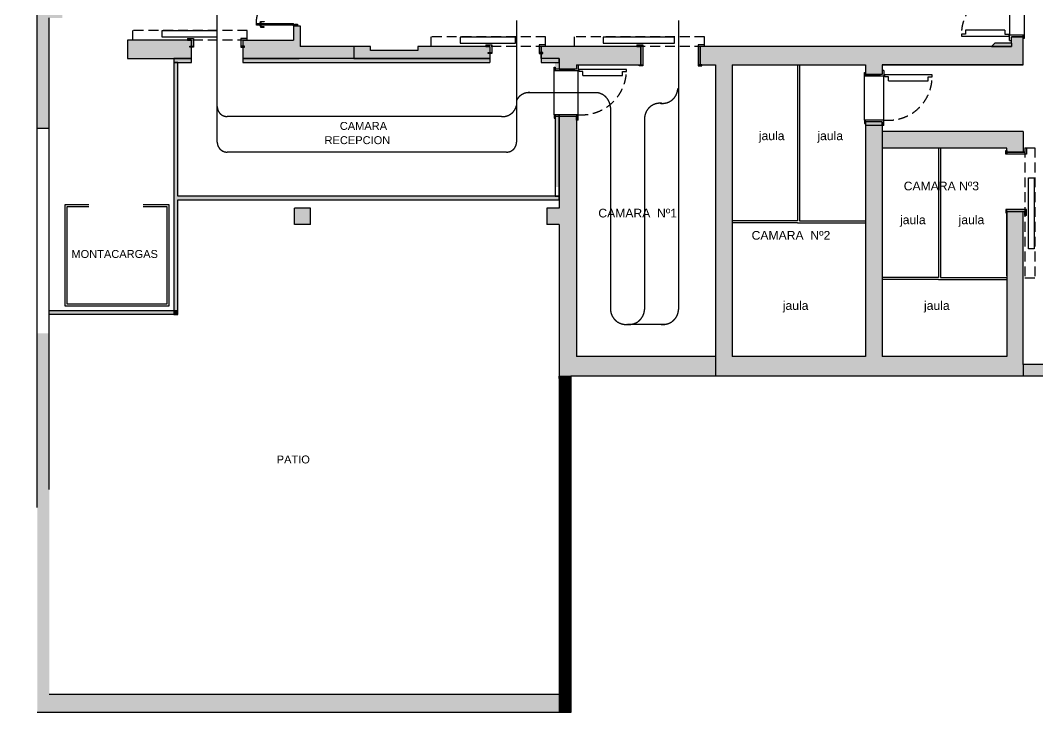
# Model space of a CAD drawing. Header units: millimetres. Extents: x 58411 to 366943, y -302717 to -95300.
# Drawn here: x 180711 to 206438, y -236858 to -218817 of the extents above; entities that cross this region are included whole.
import ezdxf

# ---------------------------------------------------------------- set-up
doc = ezdxf.new("R2010")
doc.units = ezdxf.units.MM
doc.header["$LTSCALE"] = 1000
doc.linetypes.add('CENTER', pattern=[2, 1.25, -0.25, 0.25, -0.25])
doc.linetypes.add('HIDDEN', pattern=[0.375, 0.25, -0.125])
for name, color, linetype in [('A-ABER', 7, 'Continuous'), ('a-Columnas', 12, 'Continuous'), ('A-Mur-Nuevo', 5, 'Continuous'), ('A-murhatch', 34, 'Continuous'), ('A-Muros', 3, 'Continuous'), ('A-MURPAN', 30, 'Continuous'), ('A-panelhatch', 30, 'Continuous'), ('A-RIEL', 252, 'Continuous'), ('TXT-LOC', 2, 'Continuous')]:
    doc.layers.add(name, color=color, linetype=linetype)
doc.styles.add('SB-50', font='swissel.ttf', dxfattribs={"height": 100})

# ---------------------------------------------------------------- blocks, each defined once
blk = doc.blocks.new('congelado 150')
at = {"color": 24, "linetype": 'HIDDEN'}
for p, q in [((250, 2790), (0, 2790)), ((0, -110), (0, 2790)), ((250, -110), (250, 2790)), ((0, -110), (250, -110))]:
    blk.add_line(p, q, dxfattribs=at)
at = {"color": 1}
for p, q in [((-175, 1340), (-150, 1340)), ((-175, 1250), (-175, 1340)), ((-150, 1340), (-150, 1250)), ((-150, 1250), (-175, 1250)), ((-150, 50), (-175, 50)), ((-175, 50), (-175, -40)), ((-150, -40), (-150, 50)), ((-175, -40), (-150, -40))]:
    blk.add_line(p, q, dxfattribs=at)
for p, q in [((0, 1300), (-150, 1300)), ((45, 1400), (0, 1400)), ((0, 1400), (0, 1300)), ((45, 1400), (45, 1250)), ((45, 1250), (-150, 1250)), ((45, 50), (-150, 50)), ((0, 0), (-150, 0)), ((0, -100), (0, 0)), ((45, -100), (45, 50)), ((45, -100), (0, -100))]:
    blk.add_line(p, q)
blk.add_lwpolyline([(235, 650), (235, 2050), (90, 2050), (90, 650)], close=True)
blk = doc.blocks.new('abertura20')
at = {"layer": 'A-ABER'}
for points in [[(60, 940), (20, 940), (20, 0), (60, 0), (60, 810), (60, 810), (60, 860), (60, 860)], [(1980, 940), (1940, 940), (1940, 0), (1980, 0)], [(40, -40), (20, -40), (20, 0), (0, 0), (0, -100), (40, -100)], [(2000, 0), (1980, 0), (1980, -40), (1960, -40), (1960, -100), (2000, -100)]]:
    blk.add_hatch(color=53, dxfattribs=at).paths.add_polyline_path(points)
at = {"layer": 'A-ABER', "color": 24}
for points in [[(10, 840), (-30, 840), (-30, 740), (-20, 740), (-20, 830), (10, 830)], [(70, 840), (110, 840), (110, 740), (100, 740), (100, 830), (70, 830)], [(1930, 840), (1890, 840), (1890, 740), (1900, 740), (1900, 830), (1930, 830)], [(1990, 840), (2030, 840), (2030, 740), (2020, 740), (2020, 830), (1990, 830)]]:
    blk.add_lwpolyline(points, dxfattribs=at)
for points in [[(10, 860), (20, 860), (20, 810), (10, 810)], [(60, 860), (70, 860), (70, 810), (60, 810)], [(1930, 860), (1940, 860), (1940, 810), (1930, 810)], [(1980, 860), (1990, 860), (1990, 810), (1980, 810)]]:
    blk.add_lwpolyline(points, close=True, dxfattribs=at)
at = {"layer": 'A-ABER', "color": 1}
for points in [[(20, 0), (20, 940), (60, 940), (60, 0), (20, 0)], [(1980, 0), (1980, 940), (1940, 940), (1940, 0), (1980, 0)], [(0, 0), (20, 0), (20, -40), (40, -40), (40, -100), (0, -100)], [(2000, 0), (1980, 0), (1980, -40), (1960, -40), (1960, -100), (2000, -100)]]:
    blk.add_lwpolyline(points, dxfattribs=at)
at = {"layer": 'A-ABER', "color": 24, "linetype": 'HIDDEN'}
for centre, start, end in [((60, 0), 0, 90), ((1940, 0), 90, 180)]:
    blk.add_arc(centre, 940, start, end, dxfattribs=at)

msp = doc.modelspace()

# ---------------------------------------------------------------- hatches: boundary and pattern name
at = {"layer": 'a-Columnas'}
h = msp.add_hatch(color=12, dxfattribs=at)
h.dxf.hatch_style = 1
h.paths.add_polyline_path([(205414.3, -219390.366), (205355.802, -219390.366), (205274.737, -219480.366), (205414.3, -219480.366)])
h.paths.add_polyline_path([(205714.3, -219390.366), (205414.3, -219390.366), (205414.3, -219480.366), (205714.3, -219480.366)])
h.paths.add_polyline_path([(205774.737, -219390.366), (205714.3, -219390.366), (205714.3, -219480.366), (205774.737, -219480.366)])
at = {"layer": 'A-murhatch'}
for points in [[(181879.859, -201015.582), (181139.859, -201015.582), (181139.859, -221550.583), (181439.859, -221550.583), (181439.859, -218754.619), (181769.859, -218754.619), (181769.859, -218424.619), (181439.859, -218424.619), (181439.859, -214595.273), (181589.859, -214595.273), (181589.859, -214135.927), (181439.859, -214135.927), (181439.859, -210014.619), (181739.859, -210014.619), (181739.859, -209694.619), (181439.859, -209694.619), (181439.859, -205674.619), (181739.859, -205674.619), (181739.859, -205334.619), (181439.859, -205334.619), (181439.859, -201465.582), (181879.859, -201465.582)], [(186340.425, -219321.02), (186340.425, -219471.02), (186380.425, -219471.02), (186380.425, -219496.02), (186340.425, -219496.02), (186340.425, -219780.366), (189143.606, -219780.366), (189143.606, -219480.366), (187790.991, -219480.366), (187790.991, -218957.96), (187620.991, -218957.96), (187620.991, -219321.02)], [(183419.853, -219321.02), (183419.853, -219780.366), (185040.425, -219780.366), (185040.425, -219496.02), (185000.425, -219496.02), (185000.425, -219471.02), (185040.425, -219471.02), (185040.425, -219321.02)], [(189563.606, -219580.366), (189563.606, -219480.366), (189143.606, -219480.366), (189143.606, -219780.366), (192584.737, -219780.366), (192584.737, -219655.366), (192544.737, -219655.366), (192544.737, -219630.366), (192584.737, -219630.366), (192584.737, -219480.366), (191094.737, -219480.366), (190763.606, -219480.366), (190763.606, -219580.366)], [(194334.737, -219780.366), (193884.737, -219780.366), (193884.737, -219480.366), (194334.737, -219480.366)], [(194334.737, -220048.584), (194774.737, -220048.584), (194774.737, -219939.712), (196404.011, -219939.712), (196404.011, -219480.366), (196304.011, -219480.366), (194714.011, -219480.366), (194334.737, -219480.366), (194334.737, -219780.366)], [(198294.737, -227819.712), (198294.737, -227319.712), (194774.737, -227319.712), (194774.737, -221248.584), (194334.737, -221248.584), (194334.737, -223260.366), (194334.737, -223569.712), (194024.737, -223569.712), (194024.737, -223979.712), (194334.737, -223979.712), (194334.737, -227819.712), (194634.737, -227819.712)], [(188049.859, -223569.712), (187639.859, -223569.712), (187639.859, -223979.712), (188049.859, -223979.712)], [(194334.737, -236320.675), (194334.737, -235870.675), (181439.859, -235870.675), (181439.859, -226735.676), (181139.859, -226735.676), (181139.859, -236320.675)], [(213924.737, -227519.712), (206074.737, -227519.712), (206074.737, -227819.712), (220454.737, -227819.712), (220454.737, -226919.712), (220004.737, -226919.712), (220004.737, -227519.712), (214544.737, -227519.712), (214544.737, -227518.899), (213924.737, -227518.899)]]:
    msp.add_hatch(color=256, dxfattribs=at).paths.add_polyline_path(points)
h = msp.add_hatch(color=256, dxfattribs=at)
h.paths.add_polyline_path([(206074.737, -221629.712), (202504.737, -221629.712), (202504.737, -222049.712), (204474.737, -222049.712), (205654.737, -222049.712), (205654.737, -222149.712), (206074.737, -222149.712)], flags=17)
h.paths.add_polyline_path([(202504.737, -221383.548), (202083.729, -221383.548), (202083.729, -227319.712), (198714.737, -227319.712), (198714.737, -219939.712), (202083.729, -219939.712), (202083.729, -220183.548), (202504.737, -220183.548), (202504.737, -220088.548), (202504.737, -219939.712), (206074.737, -219939.712), (206074.737, -219480.366), (206074.737, -219230.366), (205774.737, -219230.366), (205774.737, -219390.366), (205774.737, -219480.366), (205274.737, -219480.366), (197904.011, -219480.366), (197904.011, -219939.712), (197944.011, -219939.712), (198294.737, -219939.712), (198294.737, -227319.712), (198294.737, -227819.712), (206074.737, -227819.712), (206074.737, -227519.712), (206074.737, -223649.712), (205654.737, -223649.712), (205654.737, -227319.712), (202504.737, -227319.712)])
h = msp.add_hatch(dxfattribs=at)
h.set_pattern_fill('ANSI31', color=256)
h.set_pattern_definition([(45, (-331055.4114, -224193.3375), (-2.24506403, 2.24506403), [])])
h.paths.add_polyline_path([(194634.737, -227819.712), (194334.737, -227819.712), (194334.737, -235870.675), (194334.737, -236320.675), (194634.737, -236320.675)])
at = {"layer": 'A-panelhatch'}
h = msp.add_hatch(color=256, dxfattribs=at)
h.paths.add_polyline_path([(185040.425, -219780.366), (184590.425, -219780.366), (184590.425, -219880.366), (185040.425, -219880.366)])
h.paths.add_polyline_path([(184690.425, -219880.366), (184590.425, -219880.366), (184590.425, -226160.366), (184690.425, -226160.366), (184690.425, -223360.366), (194334.737, -223360.366), (194334.737, -223260.366), (194234.737, -223260.366), (184690.425, -223260.366)])
for points in [[(186340.425, -219880.366), (192584.737, -219880.366), (192584.737, -219780.366), (186340.425, -219780.366)], [(194234.737, -219780.366), (193884.737, -219780.366), (193884.737, -219880.366), (194234.737, -219880.366)], [(181439.859, -226260.366), (184590.425, -226260.366), (184590.425, -226160.366), (181439.859, -226160.366)], [(184590.425, -226260.366), (184690.425, -226260.366), (184690.425, -226160.366), (184590.425, -226160.366)]]:
    msp.add_hatch(color=256, dxfattribs=at).paths.add_polyline_path(points)
h = msp.add_hatch(color=256, dxfattribs=at)
h.paths.add_polyline_path([(194334.737, -221203.584), (194234.737, -221203.584), (194234.737, -223032.812), (194334.737, -223032.812)])
h.paths.add_polyline_path([(194234.737, -220048.584), (194334.737, -220048.584), (194334.737, -219780.366), (194234.737, -219780.366)])

# ---------------------------------------------------------------- linework, layer by layer
at = {"color": 1}
for p, q in [((204509.737, -219165.366), (204509.737, -219215.366)), ((204609.737, -219165.366), (204509.737, -219165.366)), ((204609.737, -219065.366), (204609.737, -219165.366)), ((205609.737, -219065.366), (204609.737, -219065.366)), ((205609.737, -219065.366), (205609.737, -219165.366)), ((205609.737, -219165.366), (205709.737, -219165.366)), ((205709.737, -219165.366), (205709.737, -219215.366)), ((205729.737, -219325.366), (205729.737, -219185.366)), ((205729.737, -219185.366), (206074.737, -219185.366)), ((206074.737, -219275.366), (206074.737, -219185.366)), ((206074.737, -219185.366), (206099.737, -219185.366)), ((206074.737, -219230.366), (206074.737, -219185.366)), ((206099.737, -219185.366), (206099.737, -219275.366)), ((204509.737, -219215.366), (205709.737, -219215.366)), ((205729.737, -219325.366), (205774.737, -219325.366)), ((205774.737, -219325.366), (205774.737, -219230.366)), ((205774.737, -219230.366), (206074.737, -219230.366)), ((206099.737, -219275.366), (206074.737, -219275.366)), ((194819.737, -219953.584), (194774.737, -219953.584)), ((194774.737, -219953.584), (194774.737, -220048.584)), ((194819.737, -219953.584), (194819.737, -220093.584)), ((196364.011, -219939.712), (196454.011, -219939.712)), ((196364.011, -219964.712), (196364.011, -219939.712)), ((196454.011, -219964.712), (196364.011, -219964.712)), ((196454.011, -219939.712), (196454.011, -219964.712)), ((197854.011, -219939.712), (197854.011, -219964.712)), ((197944.011, -219939.712), (197854.011, -219939.712)), ((197854.011, -219964.712), (197944.011, -219964.712)), ((197944.011, -219964.712), (197944.011, -219939.712)), ((194209.737, -220003.584), (194234.737, -220003.584)), ((194209.737, -220093.584), (194209.737, -220003.584)), ((194234.737, -220093.584), (194209.737, -220093.584)), ((194234.737, -220003.584), (194234.737, -220093.584)), ((194234.737, -220048.584), (194234.737, -220093.584)), ((194774.737, -220048.584), (194234.737, -220048.584)), ((194819.737, -220093.584), (194234.737, -220093.584)), ((194839.737, -220113.584), (194839.737, -220063.584)), ((196039.737, -220063.584), (194839.737, -220063.584)), ((194939.737, -220113.584), (194839.737, -220113.584)), ((194939.737, -220213.584), (194939.737, -220113.584)), ((194939.737, -220213.584), (195939.737, -220213.584)), ((195939.737, -220113.584), (196039.737, -220113.584)), ((195939.737, -220213.584), (195939.737, -220113.584)), ((196039.737, -220113.584), (196039.737, -220063.584)), ((202058.729, -220138.548), (202083.729, -220138.548)), ((202058.729, -220228.548), (202058.729, -220138.548)), ((202083.729, -220138.548), (202083.729, -220228.548)), ((202083.729, -220183.548), (202083.729, -220228.548)), ((202504.737, -220183.548), (202083.729, -220183.548)), ((202549.737, -220088.548), (202504.737, -220088.548)), ((202504.737, -220088.548), (202504.737, -220183.548)), ((202549.737, -220088.548), (202549.737, -220228.548)), ((202569.737, -220248.548), (202569.737, -220198.548)), ((203769.737, -220198.548), (202569.737, -220198.548)), ((203769.737, -220248.548), (203769.737, -220198.548)), ((202083.729, -220228.548), (202058.729, -220228.548)), ((202549.737, -220228.548), (202083.729, -220228.548)), ((202669.737, -220248.548), (202569.737, -220248.548)), ((202669.737, -220348.548), (202669.737, -220248.548)), ((202669.737, -220348.548), (203669.737, -220348.548)), ((203669.737, -220248.548), (203769.737, -220248.548)), ((203669.737, -220348.548), (203669.737, -220248.548)), ((194209.737, -221203.584), (194209.737, -221293.584)), ((194234.737, -221203.584), (194209.737, -221203.584)), ((194234.737, -221293.584), (194234.737, -221203.584)), ((194234.737, -221248.584), (194234.737, -221203.584)), ((194819.737, -221203.584), (194234.737, -221203.584)), ((194774.737, -221248.584), (194234.737, -221248.584)), ((194774.737, -221248.584), (194334.737, -221248.584)), ((194774.737, -221248.584), (194334.737, -221248.584)), ((194774.737, -221343.584), (194774.737, -221248.584)), ((194819.737, -221343.584), (194819.737, -221203.584)), ((194209.737, -221293.584), (194234.737, -221293.584)), ((194819.737, -221343.584), (194774.737, -221343.584)), ((202058.729, -221338.548), (202058.729, -221428.548)), ((202083.729, -221338.548), (202058.729, -221338.548)), ((202058.729, -221428.548), (202083.729, -221428.548)), ((202083.729, -221428.548), (202083.729, -221338.548)), ((202083.729, -221383.548), (202083.729, -221338.548)), ((202549.737, -221338.548), (202083.729, -221338.548)), ((202504.737, -221383.548), (202083.729, -221383.548)), ((202504.737, -221383.548), (202083.729, -221383.548)), ((202530.21, -221480.249), (202109.202, -221480.249)), ((202504.737, -221478.548), (202504.737, -221383.548)), ((202549.737, -221478.548), (202504.737, -221478.548)), ((202549.737, -221478.548), (202549.737, -221338.548)), ((205629.737, -222199.712), (205629.737, -222109.712)), ((205629.737, -222109.712), (205654.737, -222109.712)), ((205654.737, -222199.712), (205629.737, -222199.712)), ((205654.737, -222109.712), (205654.737, -222199.712)), ((205629.737, -223599.712), (205629.737, -223689.712)), ((205654.737, -223599.712), (205629.737, -223599.712)), ((205629.737, -223689.712), (205654.737, -223689.712)), ((205654.737, -223689.712), (205654.737, -223599.712))]:
    msp.add_line(p, q, dxfattribs=at)
at = {"color": 24, "linetype": 'HIDDEN'}
for p, q in [((194714.011, -219230.366), (194714.011, -219480.366)), ((198014.011, -219230.366), (194714.011, -219230.366)), ((198014.011, -219480.366), (198014.011, -219230.366)), ((198014.011, -219480.366), (194714.011, -219480.366)), ((206114.083, -222039.712), (206114.083, -225339.712)), ((206114.083, -222039.712), (206364.083, -222039.712)), ((206364.083, -222039.712), (206364.083, -225339.712)), ((206364.083, -225339.712), (206114.083, -225339.712))]:
    msp.add_line(p, q, dxfattribs=at)
for p, q in [((196304.011, -219435.366), (196304.011, -219480.366)), ((196304.011, -219435.366), (196454.011, -219435.366)), ((196454.011, -219435.366), (196454.011, -219939.712)), ((197854.011, -219435.366), (197854.011, -219939.712)), ((198004.011, -219435.366), (197854.011, -219435.366)), ((198004.011, -219435.366), (198004.011, -219480.366)), ((196304.011, -219480.366), (196404.011, -219480.366)), ((196404.011, -219480.366), (196404.011, -219939.712)), ((197904.011, -219480.366), (197904.011, -219939.712)), ((198004.011, -219480.366), (197904.011, -219480.366)), ((206114.083, -222149.712), (205654.737, -222149.712)), ((206159.083, -222199.712), (205654.737, -222199.712)), ((206159.083, -222049.712), (206114.083, -222049.712)), ((206114.083, -222049.712), (206114.083, -222149.712)), ((206159.083, -222049.712), (206159.083, -222199.712)), ((206159.083, -223599.712), (205654.737, -223599.712)), ((206114.083, -223649.712), (205654.737, -223649.712)), ((206114.083, -223749.712), (206114.083, -223649.712)), ((206159.083, -223749.712), (206114.083, -223749.712)), ((206159.083, -223749.712), (206159.083, -223599.712))]:
    msp.add_line(p, q)
at = {"color": 7}
for points in [[(205729.737, -218075.366), (205729.737, -219185.366)], [(206099.737, -218075.366), (206099.737, -219185.366)], [(194209.737, -221203.584), (194209.737, -220093.584)], [(194819.737, -221203.584), (194819.737, -220093.584)], [(202058.729, -221338.548), (202058.729, -220228.548)], [(202549.737, -221338.548), (202549.737, -220228.548)]]:
    msp.add_lwpolyline(points, dxfattribs=at)
for points in [[(197254.011, -219245.366), (195454.011, -219245.366), (195454.011, -219390.366), (197254.011, -219390.366)], [(206349.083, -222799.712), (206349.083, -224599.712), (206204.083, -224599.712), (206204.083, -222799.712)]]:
    msp.add_lwpolyline(points, close=True)
for points in [[(200363.838, -219939.712), (200363.838, -223326.549)], [(200363.838, -219939.712), (200363.838, -223889.219)], [(200413.838, -219939.712), (200413.838, -223889.219), (202083.729, -223889.219)], [(200413.838, -219939.712), (200413.838, -223889.219), (202083.729, -223889.219)], [(203934.846, -222049.712), (203934.846, -225319.712)], [(203934.846, -222049.712), (203934.846, -225319.712)], [(203984.846, -222049.712), (203984.846, -225319.712), (205654.737, -225319.712)], [(203984.846, -222049.712), (203984.846, -225319.712), (205654.737, -225319.712)], [(183818.173, -223478.883), (184467.289, -223478.883), (184467.289, -226049.152), (181846.2, -226049.152), (181846.2, -223478.883), (182439.629, -223478.883)], [(183818.173, -223528.883), (184417.289, -223528.883), (184417.289, -225999.152), (181896.2, -225999.152), (181896.2, -223528.883), (182439.629, -223528.883)], [(200363.838, -223889.219), (198714.737, -223889.219)], [(200363.838, -223889.219), (198714.737, -223889.219)], [(200363.838, -223939.219), (198714.737, -223939.219)], [(200363.838, -223939.219), (202083.729, -223939.219)], [(203934.846, -225319.712), (202504.737, -225319.712)], [(203934.846, -225319.712), (202504.737, -225319.712)], [(203934.846, -225369.712), (202504.737, -225369.712)], [(203934.846, -225369.712), (205654.737, -225369.712)]]:
    msp.add_lwpolyline(points)
at = {"color": 24, "linetype": 'HIDDEN'}
for centre, radius, start, end in [((205614.267, -219173.877), 1104.563, 83.9993969, 179.5585227), ((194904.06, -220070.212), 1136.505, 265.7450272, 357.8128923), ((202665.207, -220240.037), 1104.563, 263.9993969, 359.5585227)]:
    msp.add_arc(centre, radius, start, end, dxfattribs=at)
at = {"layer": 'A-Mur-Nuevo', "ltscale": 500}
msp.add_circle((204294.377, -216386.967), 40772.57, dxfattribs=at)
at = {"layer": 'A-murhatch'}
for points in [[(192584.737, -219480.366), (192584.737, -219880.366)], [(181439.859, -221550.583), (181139.859, -221550.583)], [(198294.737, -227319.712), (198294.737, -227819.712)], [(198294.737, -227319.712), (198294.737, -227819.712)], [(198294.737, -227319.712), (198294.737, -227819.712)], [(206074.737, -227519.712), (206074.737, -227819.712)], [(194334.737, -235870.675), (194334.737, -236320.675)]]:
    msp.add_lwpolyline(points, dxfattribs=at)
at = {"layer": 'A-Muros'}
for p, q in [((181139.859, -231135.582), (181139.859, -201015.582)), ((181439.859, -230685.582), (181439.859, -218754.619)), ((187620.991, -218957.96), (187620.991, -219321.02)), ((186340.425, -219321.02), (187620.991, -219321.02)), ((205774.737, -219390.366), (205355.802, -219390.366)), ((205774.737, -219390.366), (205355.802, -219390.366)), ((206074.737, -219230.366), (205774.737, -219230.366)), ((206074.737, -219230.366), (205774.737, -219230.366)), ((205815.746, -219230.366), (206074.737, -219230.366)), ((206074.737, -219230.366), (205815.746, -219230.366)), ((206074.737, -219230.366), (205815.746, -219230.366)), ((205815.746, -219230.366), (206074.737, -219230.366)), ((189143.606, -219480.366), (187790.991, -219480.366)), ((187822.123, -219480.366), (187822.123, -219480.366)), ((193884.737, -219780.366), (193884.737, -219480.366)), ((205294.737, -219480.366), (202004.737, -219480.366)), ((205294.737, -219480.366), (202004.737, -219480.366)), ((186340.425, -219780.366), (187759.859, -219780.366)), ((194334.737, -219780.366), (193884.737, -219780.366)), ((194334.737, -219780.366), (194334.737, -220048.584)), ((206074.737, -219939.712), (202504.737, -219939.712)), ((206074.737, -219939.712), (202504.737, -219939.712)), ((194733.729, -220048.584), (194334.737, -220048.584)), ((194334.737, -220048.584), (194733.729, -220048.584)), ((194334.737, -220048.584), (194733.729, -220048.584)), ((194733.729, -220048.584), (194334.737, -220048.584)), ((202463.729, -220183.548), (202083.729, -220183.548)), ((202083.729, -220183.548), (202463.729, -220183.548)), ((202083.729, -220183.548), (202463.729, -220183.548)), ((202463.729, -220183.548), (202083.729, -220183.548)), ((194334.737, -221203.584), (194334.737, -223569.712)), ((194774.737, -221248.584), (194334.737, -221248.584)), ((194774.737, -221248.584), (194334.737, -221248.584)), ((202504.737, -221383.548), (202083.729, -221383.548)), ((202504.737, -221383.548), (202083.729, -221383.548)), ((206074.737, -221629.712), (202504.737, -221629.712)), ((204474.737, -222049.712), (202504.737, -222049.712)), ((205654.737, -222049.712), (204474.737, -222049.712)), ((187639.859, -223979.712), (187639.859, -223569.712)), ((188049.859, -223979.712), (188049.859, -223569.712)), ((194024.737, -223569.712), (194024.737, -223979.712)), ((194334.737, -223569.712), (194024.737, -223569.712)), ((194334.737, -223979.712), (194024.737, -223979.712)), ((194334.737, -223979.712), (194334.737, -235870.675)), ((194634.737, -227819.712), (194634.737, -236320.675)), ((194334.737, -235870.675), (181439.859, -235870.675)), ((194634.737, -236320.675), (181139.859, -236320.675))]:
    msp.add_line(p, q, dxfattribs=at)
at = {"layer": 'A-Muros', "color": 5}
msp.add_line((189143.606, -219780.366), (187759.859, -219780.366), dxfattribs=at)
at = {"layer": 'A-Muros'}
for points in [[(187620.991, -218957.96), (187790.991, -218957.96)], [(187790.991, -218957.96), (187790.991, -219480.366)], [(186340.425, -219321.02), (186340.425, -219780.366)], [(205274.737, -219480.366), (205355.802, -219390.366)], [(205774.737, -219390.366), (205774.737, -219230.366)], [(205774.737, -219390.366), (205774.737, -219230.366)], [(205774.737, -219390.366), (205774.737, -219480.366)], [(206074.737, -219939.712), (206074.737, -219230.366)], [(206074.737, -219939.712), (206074.737, -219230.366)], [(192584.737, -219480.366), (190763.606, -219480.366), (190763.606, -219580.366), (189563.606, -219580.366), (189563.606, -219480.366), (189143.606, -219480.366), (189143.606, -219780.366), (192584.737, -219780.366)], [(192584.737, -219480.366), (192584.737, -219780.366)], [(196404.011, -219480.366), (193884.737, -219480.366)], [(196404.011, -219939.712), (196404.011, -219480.366)], [(196404.011, -219939.712), (196404.011, -219480.366)], [(205774.737, -219480.366), (197904.011, -219480.366)], [(197904.011, -219939.712), (197904.011, -219480.366)], [(197904.011, -219939.712), (197904.011, -219480.366)], [(202504.737, -219939.712), (206074.737, -219939.712), (206074.737, -219480.366)], [(205274.737, -219480.366), (205774.737, -219480.366)], [(194774.737, -219939.712), (196404.011, -219939.712)], [(194774.737, -219939.712), (194774.737, -220048.584)], [(197904.011, -219939.712), (198294.737, -219939.712)], [(198294.737, -219939.712), (198294.737, -227319.712)], [(198714.737, -219939.712), (198714.737, -227319.712)], [(198714.737, -219939.712), (198714.737, -219939.712), (202083.729, -219939.712)], [(202083.729, -219939.712), (202083.729, -220183.548)], [(202504.737, -219939.712), (202504.737, -220088.548)], [(194774.737, -221203.584), (194774.737, -227319.712)], [(202083.729, -221383.548), (202083.729, -227319.712)], [(202504.737, -221383.548), (202504.737, -227319.712)], [(206074.737, -221629.712), (206074.737, -222149.712), (205654.737, -222149.712), (205654.737, -222049.712)], [(206074.737, -221629.712), (206074.737, -222149.712), (205654.737, -222149.712), (205654.737, -222049.712)], [(205654.737, -222149.712), (206114.083, -222149.712)], [(205654.737, -222149.712), (206114.083, -222149.712)], [(188049.859, -223569.712), (187639.859, -223569.712)], [(206074.737, -227519.712), (206074.737, -223649.712), (205654.737, -223649.712), (205654.737, -227319.712)], [(205654.737, -225278.985), (205654.737, -223649.712)], [(205654.737, -223649.712), (206114.083, -223649.712)], [(205654.737, -223649.712), (206114.083, -223649.712)], [(188049.859, -223979.712), (187639.859, -223979.712)], [(198294.737, -227319.712), (194774.737, -227319.712)], [(202084.737, -227319.712), (198714.737, -227319.712)], [(205654.737, -227319.712), (202504.737, -227319.712)], [(210327.115, -227519.712), (206074.737, -227519.712)], [(220454.737, -227819.712), (194634.737, -227819.712)]]:
    msp.add_lwpolyline(points, dxfattribs=at)
msp.add_lwpolyline([(183419.853, -219321.02), (183419.853, -219780.366), (185040.425, -219780.366), (185040.425, -219321.02), (183419.853, -219321.02)], close=True, dxfattribs=at)
at = {"layer": 'A-MURPAN'}
for p, q in [((184584.576, -219780.366), (185040.425, -219780.366)), ((184590.425, -219880.366), (185040.425, -219880.366)), ((184690.425, -223360.366), (194334.737, -223360.366))]:
    msp.add_line(p, q, dxfattribs=at)
for points in [[(193884.737, -219480.366), (193884.737, -219880.366)], [(185040.425, -219780.366), (184590.425, -219780.366), (184590.425, -219880.366), (185040.425, -219880.366), (185040.425, -219780.366)], [(184690.425, -223260.366), (184690.425, -219880.366), (184590.425, -219880.366), (184590.425, -226260.366), (184690.425, -226260.366), (184690.425, -223360.366)], [(192584.737, -219780.366), (186340.425, -219780.366), (186340.425, -219880.366)], [(186340.425, -219880.366), (192584.737, -219880.366)], [(193884.737, -219880.366), (194334.737, -219880.366), (194334.737, -219780.366), (193884.737, -219780.366)], [(194234.737, -221203.584), (194234.737, -223260.366), (194334.737, -223260.366), (194334.737, -221203.584)], [(184690.425, -223360.366), (194334.737, -223360.366), (194334.737, -223260.366), (184690.425, -223260.366)], [(184690.425, -226160.366), (181439.859, -226160.366)], [(184690.425, -226260.366), (184690.425, -226260.366), (181439.859, -226260.366)]]:
    msp.add_lwpolyline(points, dxfattribs=at)
at = {"layer": 'A-RIEL', "linetype": 'CENTER', "ltscale": 250}
for points in [[(193257.939, -220975.107), (193257.939, -220975.107, -0.370475596), (192876.919, -221249.257), (185940.425, -221249.257, -0.414213562), (185690.425, -220999.257), (185690.425, -218257.96, 0.414213562), (185390.425, -217957.96), (185390.425, -217957.96)], [(193258.804, -218817.369), (193258.804, -221899.257, -0.414213562), (193008.804, -222149.257), (185940.425, -222149.257, -0.414213562), (185690.425, -221899.257), (185690.425, -220803.639)]]:
    msp.add_lwpolyline(points, format="xyb", dxfattribs=at)
for points in [[(197356.435, -218817.369), (197356.435, -226127.656)], [(195298.709, -220648.584), (193529.141, -220648.584)], [(195635.303, -221025.288), (195635.303, -226127.656)], [(196495.869, -221294.439), (196495.869, -226127.656)], [(193008.804, -222149.257), (193008.804, -222149.257)], [(196081.851, -226504.359), (197019.841, -226504.359)]]:
    msp.add_lwpolyline(points, dxfattribs=at)
for centre, radius, start, end in [((193572.686, -220993.73), 347.882, 82.8092499, 154.4575438), ((195243.732, -221036.437), 391.73, 1.6309938, 81.9322865), ((196946.561, -220526.028), 391.73, 261.9322865, 358.3690062), ((196887.44, -221305.589), 391.73, 81.9322865, 178.3690062), ((196026.874, -226116.506), 391.73, 181.6309938, 278.0677135), ((196104.298, -226116.506), 391.73, 261.9322865, 358.3690062), ((196964.864, -226116.506), 391.73, 261.9322865, 358.3690062)]:
    msp.add_arc(centre, radius, start, end, dxfattribs=at)

# ---------------------------------------------------------------- block references
at = {"layer": 'A-ABER', "xscale": -1, "rotation": 90}
msp.add_blockref('abertura20', (187620.991, -216957.96), dxfattribs=at)
at = {"layer": 'A-ABER', "rotation": 90}
for p in [(186340.425, -219321.02), (193884.737, -219480.366)]:
    msp.add_blockref('congelado 150', p, dxfattribs=at)

# ---------------------------------------------------------------- texts
at = {"layer": 'TXT-LOC', "style": 'SB-50'}
for s, height, p in [('CAMARA', 200, (188789.573, -221587.36)), ('RECEPCION', 200, (188404.296, -221947.881)), ('jaula', 220, (199387.055, -221847.181)), ('jaula', 220, (200868.02, -221847.181)), ('CAMARA Nº3', 220, (203050.92, -223116.896)), ('CAMARA  Nº1', 220, (195327.842, -223802.308)), ('jaula', 220, (202958.063, -223972.415)), ('jaula', 220, (204439.028, -223972.415)), ('CAMARA  Nº2', 220, (199204.449, -224364.978)), ('MONTACARGAS', 200, (182002.114, -224826.235)), ('jaula', 220, (199993.127, -226140.121)), ('jaula', 220, (203564.136, -226140.121)), ('PATIO', 200, (187194.239, -230023.156))]:
    msp.add_text(s, height=height, dxfattribs=at).set_placement(p)

doc.saveas('drawing.dxf')
